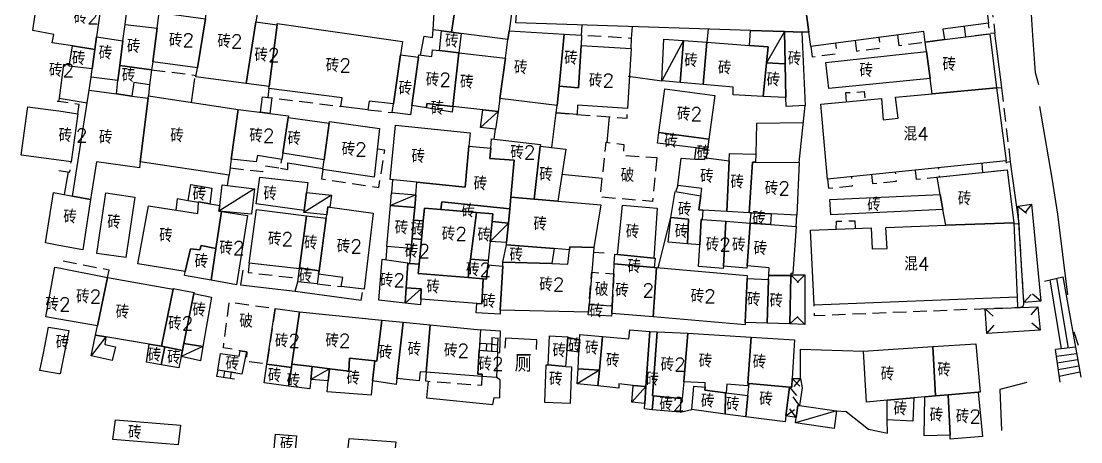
# Model space of a CAD drawing. Header units: millimetres. Extents: x 198 to 1143, y 0 to 936.
# Drawn here: x 203.9 to 360.5, y 496.2 to 558.3 of the extents above; entities that cross this region are included whole.
import ezdxf

# ---------------------------------------------------------------- set-up
doc = ezdxf.new("R2010")
doc.units = ezdxf.units.MM
doc.linetypes.add('X5', pattern=[3, 2, -1])
for name, color, linetype in [('HouseUnrebuilt', 30, 'Continuous'), ('NewDetailedHouse', 170, 'Continuous'), ('OldHouse', 17, 'Continuous'), ('Text', 252, 'Continuous')]:
    doc.layers.add(name, color=color, linetype=linetype)
doc.styles.add('HZ', font='rs.shx', dxfattribs={"width": 0.8, "bigfont": 'hztxt.shx'})
doc.linetypes.add('443', pattern='A,9.4,[169,AAA.SHX,S=1,R=0,X=0,Y=0.15],0.6', length=10)
doc.linetypes.add('444', pattern='A,4.5,[145,AAA.SHX,S=1,R=0,X=0,Y=1],4.5,-0.5,[146,AAA.SHX,S=1,R=0,X=0,Y=0],-0.5', length=10)

msp = doc.modelspace()

# ---------------------------------------------------------------- linework, layer by layer
at = {"layer": 'HouseUnrebuilt', "linetype": 'Continuous', "flags": 128}
for points in [[(340.33, 555.6), (337.52, 555.23), (337.32, 556.77), (320.59, 554.59), (320.32, 556.68), (319.29, 564.51), (319.16, 565.5), (328.07, 566.6), (328.65, 563.62), (330.54, 563.82), (330.26, 566.87), (345.46, 568.75), (346.84, 558), (340.13, 557.13)], [(338.52, 547.57), (348.06, 548.46), (349.45, 537.69), (323.08, 534.99), (322.1, 546.04), (331.07, 546.87), (331.27, 543.76), (333.52, 543.98), (333.11, 547.07)], [(262.07, 530.78), (261.91, 528.91), (261.69, 526.18), (261.57, 524.72), (257.98, 525), (258.48, 531.07)], [(340.53, 528.16), (350.62, 528.53), (351.1, 517.55), (321.08, 516.35), (320.58, 527.43), (329.53, 527.76), (329.69, 524.66), (331.87, 524.75), (331.69, 527.84)], [(261.05, 522.52), (260.81, 518.93), (260.66, 516.67), (256.79, 517.11), (257.27, 523.17), (261.06, 522.62)], [(261.38, 522.5), (262.73, 522.4), (262.61, 521.05), (269.98, 520.43), (272.21, 520.25), (271.98, 516.56), (271.27, 516.61), (262.96, 517.22), (263.05, 518.78), (260.81, 518.93), (261.05, 522.52)], [(260.39, 513.84), (259.44, 505.54), (259.34, 504.64), (255.84, 505.15), (256.16, 508.11), (256.46, 508.07), (257.23, 514.16)], [(264.36, 513.45), (263.79, 506.44), (262.89, 506.51), (262.73, 505.16), (259.44, 505.54), (260.39, 513.84)], [(271.62, 509.7), (271.42, 506.16), (272.06, 506.14), (272.05, 505.83), (263.79, 506.44), (264.36, 513.45), (271.79, 512.71)], [(272.05, 505.83), (272.06, 506.14), (271.42, 506.16), (271.62, 509.7), (274.33, 509.5), (274.15, 505.67)]]:
    msp.add_lwpolyline(points, close=True, dxfattribs=at)
at = {"layer": 'HouseUnrebuilt', "linetype": 'X5', "flags": 128}
msp.add_lwpolyline([(343.25, 557.54), (343.45, 556), (347.04, 556.47), (346.84, 558)], dxfattribs=at)
at = {"layer": 'NewDetailedHouse', "linetype": 'Continuous', "flags": 128}
for points in [[(246.09, 533.01), (245.75, 530.34), (238.67, 531.33), (239.19, 535.29), (246.28, 534.46)], [(246.07, 529.57), (245.06, 521.86), (245.04, 521.72), (237.64, 522.58), (238.7, 530.5)], [(345.33, 503.5), (340.89, 503.11), (339.04, 502.94), (338.64, 510.24), (344.98, 510.64), (345.61, 503.52)], [(341.18, 497.13), (340.89, 503.11), (345.33, 503.5), (345.99, 496.94), (341.21, 496.54)]]:
    msp.add_lwpolyline(points, close=True, dxfattribs=at)
at = {"layer": 'NewDetailedHouse', "linetype": 'X5', "flags": 128}
msp.add_lwpolyline([(237.64, 522.58), (237.45, 521.19), (244.86, 520.33)], dxfattribs=at)
at = {"layer": 'OldHouse', "linetype": 'X5', "flags": 128}
for points in [[(345.46, 568.75), (346.43, 568.87), (347.77, 556.56), (347.04, 556.47)], [(294.05, 554.26), (294.13, 555.76), (286.74, 556.23), (286.65, 554.73)], [(327.14, 555.44), (327.34, 553.91), (330.9, 554.37), (330.7, 555.91)], [(333.41, 556.26), (333.61, 554.72), (337.52, 555.23)], [(320.59, 554.59), (320.79, 553.06), (324.48, 553.54), (324.28, 555.07)], [(223.2, 551.15), (229.79, 550.31)], [(240.52, 548.35), (240.36, 547.06), (251.18, 545.73)], [(350.12, 537.51), (348.82, 548.54)], [(212.31, 544.65), (212.5, 546), (209.47, 546.43), (209.45, 546.43), (209.23, 546.46)], [(212.31, 544.65), (212.5, 546), (209.45, 546.43)], [(325.85, 546.39), (325.78, 547.76), (328.5, 547.91), (328.6, 546.64)], [(255.16, 545.24), (258.73, 544.8)], [(283, 544.76), (293.45, 543.99), (293.53, 545.39)], [(248.49, 536.4), (248.3, 535.01), (256.79, 533.76), (257.65, 539.26), (256.52, 539.42)], [(209.47, 536.25), (211.11, 536.02), (211.31, 537.51)], [(209.47, 536.25), (211.11, 536.02), (211.31, 537.51)], [(234.79, 536.66), (239.66, 536.08), (239.85, 536.99), (242.24, 536.59), (242.43, 537.88)], [(345.86, 537.32), (345.98, 535.97), (349.62, 536.35), (349.45, 537.69)], [(329.58, 535.65), (329.7, 534.31), (333.25, 534.67), (333.13, 536.02)], [(336.04, 536.31), (336.16, 534.97), (339.64, 535.32), (339.52, 536.67)], [(323.08, 534.99), (323.2, 533.64), (326.77, 534.01), (326.65, 535.35)], [(324.36, 527.57), (324.39, 528.75), (327.12, 528.82), (327.14, 527.67)], [(351.16, 515.99), (351.79, 516.11), (352.01, 516.3), (352.08, 516.55), (352.09, 516.74), (351.37, 528.35), (350.63, 528.34)], [(216.7, 520.46), (216.93, 521.53), (209.47, 522.97)], [(216.7, 520.46), (216.93, 521.53), (209.47, 522.97)], [(247.68, 519.5), (251.22, 519.11)], [(351.1, 517.55), (351.16, 515.99), (321.16, 514.78), (321.08, 516.35)], [(263.79, 506.44), (263.68, 505.15), (272, 504.53), (272.05, 505.83)]]:
    msp.add_lwpolyline(points, dxfattribs=at)
at = {"layer": 'OldHouse', "linetype": 'Continuous', "flags": 128}
for points in [[(280.24, 566.37), (282.65, 566.26), (286.1, 566.09), (299.87, 565.44), (303.58, 565.26), (306.28, 565.13), (311.7, 564.87), (314.14, 564.75), (318.11, 564.56), (319.29, 564.51), (320.32, 556.68), (319.29, 556.71), (316.71, 556.79), (311.69, 556.96), (277.03, 558.07), (277.36, 562.71), (277.63, 566.5)], [(206.89, 563.7), (209.47, 563.4), (216.01, 562.64), (215.08, 555.98), (214.82, 554.12), (211.52, 554.65), (209.47, 554.97), (208.52, 555.13), (208.75, 556.33), (205.63, 556.96), (206.64, 563.73)], [(273.77, 563.06), (276.83, 562.76), (276.03, 556.91), (275.85, 555.59), (268.95, 556.5), (267.51, 556.69), (268.19, 561.2), (268.55, 563.57)], [(238.62, 558.21), (237.15, 549.13), (229.76, 550.09), (229.97, 551.43), (231.15, 558.68), (231.38, 560.1), (231.63, 561.62), (239, 560.54)], [(266.33, 561.34), (268.19, 561.2), (267.51, 556.69), (266.04, 556.89), (264.79, 557.05), (265.01, 560.4), (265.82, 561.37)], [(231.15, 558.68), (229.97, 551.43), (223.36, 552.29), (224.03, 557.3), (224.34, 559.58)], [(224.03, 557.3), (223.36, 552.29), (223.2, 551.15), (218.51, 551.75), (218.97, 555.39), (219.28, 557.81)], [(241.73, 557.77), (240.57, 548.68), (237.15, 549.13), (238.62, 558.21)], [(259.97, 553.33), (258.92, 546.08), (255.34, 546.52), (255.16, 545.24), (251.18, 545.73), (251.37, 547.01), (240.52, 548.35), (240.57, 548.68), (241.73, 557.77), (241.76, 557.97), (260.26, 555.33)], [(218.97, 555.39), (218.51, 551.75), (218.23, 549.53), (214.26, 550.06), (214.43, 551.26), (214.82, 554.12), (215.08, 555.98)], [(267.51, 556.69), (268.95, 556.5), (268.62, 553.65), (265.75, 553.97), (266.04, 556.89)], [(284.16, 556.39), (283.4, 548.7), (283.11, 545.87), (274.65, 546.89), (275.47, 552.87), (275.85, 555.59), (276.03, 556.91)], [(286.65, 554.73), (286.29, 548.49), (283.4, 548.7), (284.16, 556.39), (286.74, 556.23)], [(316.71, 556.79), (316.82, 552.01), (314.07, 552.16), (314.31, 554.54), (311.54, 554.74), (311.69, 556.96)], [(319.29, 556.71), (319.76, 545.84), (316.96, 545.73), (316.93, 547.02), (316.82, 552.01), (316.71, 556.79)], [(348.06, 548.46), (338.52, 547.57), (338.23, 549.83), (337.7, 553.84), (337.52, 555.23), (340.33, 555.6), (347.04, 556.47)], [(214.82, 554.12), (214.43, 551.26), (211.04, 551.66), (211.52, 554.65)], [(283.11, 545.87), (283.4, 548.7), (286.29, 548.49), (286.65, 554.73), (294.05, 554.26), (293.53, 545.39), (286.14, 545.93), (286.06, 544.53), (283, 544.76)], [(301.8, 555.47), (301.32, 549.27), (298.59, 549.51), (298.89, 555.68)], [(305.26, 555.21), (304.71, 548.98), (301.32, 549.27), (301.8, 555.47)], [(311.54, 554.74), (314.31, 554.54), (314.07, 552.16), (313.57, 547.2), (309.14, 547.44), (309.14, 548.59), (304.71, 548.98), (305.26, 555.21)], [(262.63, 552.98), (261.66, 545.85), (261.47, 544.46), (258.73, 544.8), (258.92, 546.08), (259.97, 553.33)], [(265.75, 553.97), (268.62, 553.65), (267.69, 545.73), (263.87, 546.14), (263.81, 545.5), (261.66, 545.85), (262.63, 552.98), (262.68, 553.34), (264.59, 553.1), (264.71, 554.09)], [(275.47, 552.87), (274.65, 546.89), (274.39, 544.99), (272.13, 545.24), (267.69, 545.73), (268.62, 553.65)], [(338.23, 549.83), (323.27, 548.35), (322.83, 552.22), (337.7, 553.84)], [(223.2, 551.15), (222.9, 548.92), (220.56, 549.25), (220.3, 547.26), (217.99, 547.57), (218.23, 549.53), (218.51, 551.75)], [(316.82, 552.01), (316.93, 547.02), (313.57, 547.2), (314.07, 552.16)], [(217.99, 547.57), (220.3, 547.26), (222.69, 546.94), (221.5, 537.54), (221.39, 536.66), (215.06, 537.51), (214.19, 531.98), (211.53, 532.47), (213.99, 548.11)], [(305.54, 540.9), (298.15, 541.89), (299.03, 548.3), (306.42, 547.31)], [(236, 545.28), (234.97, 537.94), (234.64, 535.56), (221.5, 537.54), (222.69, 546.94), (222.73, 547.27)], [(209.04, 545.11), (209.47, 545.05), (212.31, 544.65), (211.31, 537.51), (209.47, 537.76), (203.93, 538.54), (204.88, 545.38), (204.93, 545.68)], [(243.38, 544.07), (242.58, 538.82), (242.43, 537.88), (238.85, 538.47), (238.64, 537.51), (234.97, 537.94), (236, 545.28), (243.42, 544.35)], [(267.69, 545.73), (267.6, 544.88), (263.81, 545.5), (263.87, 546.14)], [(274.39, 544.99), (274.03, 542.38), (271.82, 542.62), (272.13, 545.24)], [(249.46, 543.25), (248.7, 537.84), (242.58, 538.82), (243.38, 544.07)], [(248.7, 537.84), (249.46, 543.25), (249.5, 543.5), (256.85, 542.44), (256.08, 535.28), (248.49, 536.4)], [(270.07, 539.84), (269.53, 533.8), (262.38, 534.53), (258.46, 534.93), (259.26, 542.95), (270.25, 541.8)], [(305.54, 540.9), (305.33, 539.4), (303.68, 539.61), (297.93, 540.31), (298.15, 541.89)], [(280.61, 539.85), (279.71, 532.03), (276.28, 532.33), (276.78, 537.76), (273.2, 538.04), (273.32, 539.54), (273.43, 540.93), (280.64, 540.07)], [(273.32, 539.54), (273.2, 538.04), (276.78, 537.76), (276.28, 532.33), (276.12, 530.6), (266.1, 531.61), (265.96, 530.48), (263.5, 530.69), (263.33, 528.81), (261.91, 528.91), (262.07, 530.78), (262.23, 532.67), (262.38, 534.53), (269.53, 533.8), (270.07, 539.84)], [(283.22, 531.73), (279.71, 532.03), (280.61, 539.85), (284.4, 539.4)], [(305.33, 539.4), (305.15, 538.1), (304.92, 538.13), (304.87, 537.86), (303.45, 537.95), (303.68, 539.61)], [(312.43, 537.5), (311.99, 537.5), (311.5, 530.02), (308.17, 530.2), (308.55, 537.67), (308.61, 538.76), (312.47, 538.69)], [(305.15, 538.1), (308.55, 537.67), (308.17, 530.2), (304.66, 530.39), (304.06, 530.42), (304.35, 532.53), (304.5, 533.59), (300.97, 534.05), (301.46, 538.07), (303.45, 537.95), (304.87, 537.86), (304.92, 538.13)], [(312.43, 537.5), (318.88, 537.44), (318.55, 529.64), (314.76, 529.84), (311.78, 530.01), (311.5, 530.02), (311.99, 537.5)], [(350.62, 528.53), (340.53, 528.16), (340.12, 530.48), (339.73, 532.73), (339.28, 535.29), (349.62, 536.35)], [(231.8, 531.34), (230.11, 531.64), (230.11, 531.53), (228.61, 531.78), (229.02, 534.16), (232.11, 533.63)], [(233.15, 530.24), (233.26, 531.08), (233.65, 534.15), (238.41, 533.53), (237.94, 529.81)], [(211.53, 532.47), (214.19, 531.98), (213.02, 524.53), (209.47, 525.18), (207.52, 525.54), (208.69, 533), (209.47, 532.85)], [(220.72, 532.32), (219.38, 523.38), (215.11, 524), (216.45, 532.94)], [(249.52, 530.83), (249.23, 530.87), (249.07, 529.71), (245.71, 530.07), (245.75, 530.34), (246.09, 533.01), (249.78, 532.59)], [(262.23, 532.67), (262.07, 530.78), (258.48, 531.07), (258.64, 532.97)], [(279.71, 532.03), (283.22, 531.73), (289.56, 531.18), (288.54, 524.85), (285.01, 524.98), (284.96, 524.52), (282.69, 524.71), (275.63, 525.28), (275.66, 525.6), (275.93, 528.46), (276.12, 530.6), (276.28, 532.33)], [(304.35, 532.53), (304.06, 530.42), (304.66, 530.39), (304.56, 529.01), (304.38, 529.03), (304.19, 525.29), (302.37, 525.43), (302.54, 529.08), (299.9, 529.32), (300.56, 533.17)], [(340.12, 530.48), (323.56, 529.72), (323.39, 531.99), (339.73, 532.73)], [(231.8, 531.34), (233.26, 531.08), (233.15, 530.24), (233.54, 530.18), (232.71, 524.73), (230.53, 525.17), (230.35, 524.53), (228.97, 524.66), (228.17, 521.31), (221.16, 522.44), (222.73, 531.02), (230.01, 529.88), (230.11, 531.53), (230.11, 531.64)], [(249.52, 530.83), (255.95, 529.95), (254.63, 518.73), (251.22, 519.11), (251.46, 520.43), (247.87, 520.91), (247.94, 521.43), (249, 529.2), (249.07, 529.71), (249.23, 530.87)], [(276.12, 530.6), (275.93, 528.46), (273.51, 528.73), (273.62, 529.83), (271.21, 530.04), (265.96, 530.48), (266.1, 531.61)], [(297.42, 523.32), (292.03, 523.86), (292.78, 531.14), (297.88, 530.67)], [(231.99, 520.03), (232.71, 524.73), (233.54, 530.18), (237.37, 529.6), (235.73, 519.34)], [(249, 529.2), (247.94, 521.43), (245.06, 521.86), (246.07, 529.57)], [(265.96, 530.48), (271.21, 530.04), (270.32, 523.13), (269.98, 520.43), (262.61, 521.05), (262.73, 522.4), (263.07, 526.08), (263.33, 528.81), (263.5, 530.69)], [(273.51, 528.73), (273.21, 525.78), (272.93, 522.94), (270.32, 523.13), (271.21, 530.04), (273.62, 529.83)], [(302.37, 525.43), (299.53, 525.65), (299.9, 529.32), (302.54, 529.08)], [(314.76, 529.84), (314.64, 528.25), (311.66, 528.48), (311.78, 530.01)], [(263.33, 528.81), (263.07, 526.08), (261.69, 526.18), (261.91, 528.91)], [(275.93, 528.46), (275.66, 525.6), (273.21, 525.78), (273.51, 528.73)], [(304.56, 529.01), (308.07, 528.75), (307.69, 522.12), (307.67, 521.75), (304.02, 522.06), (304.19, 525.29), (304.38, 529.03)], [(311.66, 528.48), (311.19, 522.16), (311.16, 521.83), (307.69, 522.12), (308.07, 528.75)], [(314.64, 528.25), (318.42, 527.97), (317.93, 521.03), (317.67, 521.03), (317.66, 520.85), (317.66, 520.72), (314.39, 520.72), (314.43, 521.88), (311.19, 522.16), (311.66, 528.48)], [(263.07, 526.08), (262.73, 522.4), (261.38, 522.5), (261.57, 524.72), (261.69, 526.18)], [(232.71, 524.73), (231.99, 520.03), (228.04, 520.75), (228.17, 521.31), (228.97, 524.66), (230.35, 524.53), (230.53, 525.17)], [(288.54, 524.85), (288.24, 521.22), (287.83, 516.45), (287.73, 515.3), (274.72, 515.63), (275.09, 522.13), (275.12, 522.71), (282.32, 522.5), (284.7, 522.42), (284.96, 524.52), (285.01, 524.98)], [(282.69, 524.71), (282.32, 522.5), (275.12, 522.71), (275.63, 525.28)], [(272.93, 522.94), (272.87, 522.32), (272.66, 520.21), (272.21, 520.25), (269.98, 520.43), (270.32, 523.13)], [(292.03, 523.86), (297.42, 523.32), (297.58, 523.3), (297.48, 521.94), (291.56, 522.46), (291.64, 523.9)], [(216.7, 520.46), (215.21, 513.31), (209.47, 514.28), (207.57, 514.61), (208.92, 521.96), (209.47, 521.85)], [(247.94, 521.43), (247.87, 520.91), (247.68, 519.5), (244.8, 519.82), (245.04, 521.72), (245.06, 521.86)], [(275.09, 522.13), (274.72, 515.63), (274.69, 515.03), (271.17, 515.24), (271.27, 516.61), (271.98, 516.56), (272.21, 520.25), (272.66, 520.21), (272.87, 522.32)], [(297.48, 521.94), (297.82, 521.91), (297.32, 514.62), (291.19, 515.14), (291.24, 516.24), (291.49, 520.98), (291.56, 522.46)], [(311.18, 520.28), (310.91, 513.79), (310.89, 513.47), (297.32, 514.62), (297.82, 521.91), (311.19, 520.74)], [(226.38, 518.72), (224.68, 510.28), (222.85, 510.59), (216.43, 511.68), (214.92, 511.94), (215.21, 513.31), (216.7, 520.46)], [(314.37, 520.13), (314.15, 513.69), (310.91, 513.79), (311.18, 520.28)], [(317.66, 520.7), (317.49, 513.57), (314.15, 513.69), (314.37, 520.13), (314.39, 520.72), (317.66, 520.72)], [(229.45, 518.07), (227.97, 510.71), (227.76, 509.67), (225.16, 510.19), (224.68, 510.28), (226.38, 518.72), (226.4, 518.83), (229.48, 518.22)], [(262.96, 517.22), (262.91, 516.41), (260.66, 516.67), (260.81, 518.93), (263.05, 518.78)], [(230.77, 510.25), (227.97, 510.71), (229.45, 518.07), (232.03, 517.55)], [(245.07, 515.37), (243.92, 507.63), (243.85, 507.15), (240.25, 507.64), (241.46, 515.87)], [(257.23, 514.16), (256.46, 508.07), (256.16, 508.11), (252.43, 508.53), (252.32, 506.62), (249.49, 506.96), (246.93, 507.27), (243.92, 507.63), (245.07, 515.37)], [(291.24, 516.24), (291.19, 515.14), (291.17, 514.75), (287.7, 514.94), (287.73, 515.3), (287.83, 516.45)], [(207.21, 509.25), (207.97, 513.12), (209.47, 512.87), (210.96, 512.61), (209.7, 506.19), (209.47, 506.23), (206.71, 506.7)], [(289.83, 511.71), (289.36, 506.74), (286.21, 506.96), (286.33, 509.4), (286.43, 511.29), (286.47, 512.02)], [(296.84, 512.48), (296.25, 504.31), (294.35, 504.5), (292.22, 504.71), (292.22, 504.11), (289.14, 504.42), (289.36, 506.74), (289.83, 511.71), (293.73, 511.36), (293.86, 512.7)], [(297.92, 512.42), (297.21, 502.97), (297.37, 502.95), (297.17, 500.91), (296.01, 501.02), (296.07, 501.83), (296.25, 504.31), (296.84, 512.48)], [(302.43, 512.2), (301.82, 505.03), (301.61, 502.55), (301.4, 502.57), (297.37, 502.95), (297.21, 502.97), (297.92, 512.42)], [(311.78, 511.63), (311.3, 504.82), (311.27, 504.42), (308.21, 504.7), (308.08, 503.41), (308.02, 503.41), (304.96, 503.8), (304.97, 504.22), (304.98, 504.9), (301.82, 505.03), (302.43, 512.2)], [(216.43, 511.68), (216.27, 510.55), (217.87, 510.19), (217.39, 508.19), (214.28, 508.89), (214.92, 511.94)], [(224.68, 510.28), (225.16, 510.19), (224.6, 507.56), (222.43, 507.94), (222.85, 510.59)], [(230.77, 510.25), (230.42, 508.15), (227.58, 508.76), (227.76, 509.67), (227.97, 510.71)], [(284.71, 511.61), (284.56, 509.65), (284.37, 507.3), (281.8, 507.52), (281.98, 511.81), (284.72, 511.66)], [(286.43, 511.29), (286.33, 509.4), (284.56, 509.65), (284.71, 511.61)], [(317.85, 505.52), (317.78, 504.22), (317.47, 504.25), (311.49, 504.8), (311.3, 504.82), (311.78, 511.63), (318.18, 511.24)], [(227.76, 509.67), (227.58, 508.76), (227.24, 507.1), (224.6, 507.56), (225.16, 510.19)], [(237.2, 509.46), (236.52, 506.18), (233, 506.77), (233.39, 509.19), (236.12, 508.8), (236.29, 509.62)], [(339.04, 502.94), (337.43, 502.8), (335.84, 502.66), (331.86, 502.31), (328.85, 502.04), (328.37, 509.58), (338.64, 510.24)], [(243.85, 507.15), (243.45, 504.39), (239.84, 504.89), (240.25, 507.64)], [(246.93, 507.27), (246.73, 505.35), (246.59, 503.97), (243.45, 504.39), (243.85, 507.15), (243.92, 507.63)], [(249.49, 506.96), (249.29, 505.17), (246.73, 505.35), (246.93, 507.27)], [(256.16, 508.11), (255.84, 505.15), (255.62, 503.03), (249.12, 503.53), (249.29, 505.17), (249.49, 506.96), (252.32, 506.62), (252.43, 508.53)], [(281.8, 507.52), (284.37, 507.3), (285.26, 507.22), (285.06, 501.82), (281.28, 501.98), (281.49, 507.55)], [(289.36, 506.74), (289.14, 504.42), (286.09, 504.72), (286.21, 506.96)], [(296.25, 504.31), (296.07, 501.83), (294.17, 502.02), (294.35, 504.5)], [(304.97, 504.22), (304.96, 503.8), (308.02, 503.41), (307.93, 500.24), (303, 500.92), (303.33, 504.37)], [(317.47, 504.25), (316.91, 499.98), (316.8, 499.13), (310.99, 499.86), (311.31, 503), (311.49, 504.8)], [(301.4, 502.57), (301.28, 500.52), (297.17, 500.91), (297.37, 502.95)], [(308.08, 503.41), (311.31, 503), (310.99, 499.86), (307.93, 500.24), (308.02, 503.41)], [(331.86, 502.31), (335.84, 502.66), (335.7, 499.21), (331.89, 499.4)], [(341.18, 497.13), (337.34, 497.06), (337.43, 502.8), (339.04, 502.94), (340.89, 503.11)], [(318.94, 501.51), (324.4, 500.74), (324.05, 498.14), (318.33, 498.95), (318.44, 499.74), (318.68, 501.55)], [(227.49, 498.62), (227.11, 495.72), (217.48, 496.5), (217.86, 499.39)], [(244.59, 497.03), (244.35, 494.33), (241.27, 494.6), (241.51, 497.31)], [(259.28, 496.18), (258.95, 492.93), (252.07, 493.39), (252.4, 496.65)]]:
    msp.add_lwpolyline(points, close=True, dxfattribs=at)
at = {"layer": 'OldHouse', "linetype": '443', "flags": 128}
for points in [[(219.28, 557.81), (220.1, 564.27)], [(354.27, 548.93), (353.81, 550.67), (353.41, 556.21), (352.95, 563.36)], [(286.74, 556.23), (286.83, 557.76)], [(294.13, 555.76), (294.24, 557.52)], [(262.92, 553.27), (263.47, 556.11), (264.71, 555.92), (264.79, 557.05)], [(305.43, 557.16), (305.26, 555.21)], [(211.06, 551.8), (210.17, 551.92), (209.47, 546.59)], [(211.06, 551.8), (210.17, 551.92), (209.52, 546.95)], [(213.99, 548.11), (214.26, 550.06)], [(229.12, 546.31), (229.58, 549.86)], [(293.61, 550.2), (298.59, 549.51)], [(222.9, 548.92), (222.73, 547.27)], [(209.52, 546.95), (213.69, 546.25)], [(318.88, 537.44), (319.76, 545.84)], [(358.58, 517.87), (357.09, 529.82), (356.28, 535.1), (354.43, 545.7)], [(282.35, 539.64), (283, 544.76)], [(290.53, 540.4), (290.87, 544.18)], [(319.41, 543.29), (312.59, 543.18), (312.47, 538.69)], [(273.83, 540.88), (274.03, 542.38)], [(210.34, 532.69), (210.92, 536.05)], [(234.43, 534.05), (234.64, 535.56)], [(289.79, 535.05), (283.83, 535.68)], [(258.8, 534.89), (258.64, 532.97)], [(300.97, 534.05), (300.67, 533.19)], [(228.61, 531.78), (227, 532.05), (226.76, 530.39)], [(298.05, 521.87), (299.9, 529.32)], [(318.42, 527.97), (318.55, 529.64)], [(257.98, 525), (257.82, 523.09)], [(290.07, 524.05), (288.49, 524.14)], [(236.66, 521.54), (236.33, 519.34), (244.4, 518.4), (244.8, 519.82)], [(244.4, 518.4), (254.15, 517.08), (254.35, 518.24)], [(274.32, 509.38), (274.66, 509.33), (274.77, 512.52), (271.79, 512.71)], [(359.44, 512.43), (360.08, 510.45)], [(280.09, 509.78), (280.11, 511.24), (275.49, 511.5), (275.37, 509.98)], [(319.1, 505.54), (319.1, 509.85), (328.37, 509.58)], [(352.52, 504.94), (348.51, 503.88), (348.79, 497.81)], [(301.28, 500.52), (303, 500.92)], [(324.4, 500.74), (325.84, 500.66), (329.11, 498.04), (331.93, 497.45), (331.89, 499.4)]]:
    msp.add_lwpolyline(points, dxfattribs=at)
at = {"layer": 'OldHouse'}
for points in [[(316.71, 556.79), (314.07, 552.16)], [(348.06, 548.46), (348.82, 548.54), (347.77, 556.56)], [(301.8, 555.47), (298.59, 549.51)], [(239.58, 547.16), (240.99, 546.98), (240.68, 544.69), (239.3, 544.86), (239.58, 547.16)], [(274.39, 544.99), (271.82, 542.62)], [(242.24, 536.59), (243.33, 536.41), (243.35, 537.38), (248.52, 536.55)], [(351.37, 528.35), (350.12, 537.51), (349.48, 537.43)], [(238.41, 533.53), (233.15, 530.24)], [(249.78, 532.59), (245.71, 530.07)], [(262.23, 532.67), (258.48, 531.07)], [(275.93, 528.46), (273.21, 525.78)], [(263.05, 518.78), (260.66, 516.67)], [(216.43, 511.68), (214.28, 508.89)], [(230.77, 510.25), (227.58, 508.76)], [(249.49, 506.96), (246.73, 505.35)], [(289.36, 506.74), (286.09, 504.72)], [(296.25, 504.31), (294.17, 502.02)], [(324.4, 500.74), (318.33, 498.95)]]:
    msp.add_lwpolyline(points, dxfattribs=at)
at = {"layer": 'OldHouse', "linetype": 'X5', "flags": 128}
for points in [[(297.83, 538.16), (297.21, 531.69), (289.51, 532.31), (290.35, 540.43), (292.96, 540.1), (292.9, 538.47)], [(291.49, 520.98), (291.24, 516.24), (287.83, 516.45), (288.24, 521.22)], [(241.46, 515.87), (240.25, 507.64), (237.23, 508.05), (237.32, 509.43), (237.2, 509.46), (236.29, 509.62), (233.8, 510.07), (234.7, 516.81)]]:
    msp.add_lwpolyline(points, close=True, dxfattribs=at)
at = {"layer": 'OldHouse', "linetype": 'Continuous', "flags": 128}
for points in [[(354.57, 516.94), (352.09, 516.74), (351.21, 530.97), (353.23, 531.26), (354.57, 516.94)], [(351.21, 530.97), (352.45, 529.96)], [(353.23, 531.26), (352.24, 530)], [(317.66, 520.7), (317.66, 520.72), (317.66, 520.85), (319.74, 520.85), (319.71, 513.5), (317.52, 513.57), (317.66, 520.7)], [(317.66, 520.85), (318.78, 519.71)], [(319.74, 520.85), (318.6, 519.72)], [(355.15, 519.9), (357.86, 520.53)], [(355.91, 520.08), (357.57, 509.9)], [(356.88, 520.3), (358.64, 510.02)], [(357.86, 520.53), (359.7, 510.14)], [(352.09, 516.74), (353.14, 517.95)], [(354.57, 516.94), (353.35, 517.97)], [(354.48, 512.67), (346.63, 512.18), (346.34, 515.79), (354.15, 516.11), (354.48, 512.67)], [(346.34, 515.79), (347.54, 514.73)], [(354.15, 516.11), (353.1, 514.9)], [(317.52, 513.57), (318.68, 514.68)], [(319.71, 513.5), (318.6, 514.65)], [(354.48, 512.67), (353.27, 513.71)], [(346.63, 512.18), (347.68, 513.39)], [(271.68, 510.71), (271.62, 509.7)], [(273.45, 510.57), (271.68, 510.71)], [(272.67, 510.63), (272.62, 509.63)], [(273.49, 511.59), (273.4, 509.57)], [(273.45, 510.57), (274.37, 510.5)], [(273.49, 511.57), (274.42, 511.5)], [(274.33, 509.5), (274.42, 511.52)], [(271.62, 509.7), (273.4, 509.57)], [(273.4, 509.57), (274.33, 509.5)], [(359.7, 510.14), (356.74, 509.8)], [(357.43, 504.99), (356.74, 509.8)], [(356.88, 508.81), (359.87, 509.23)], [(359.7, 510.14), (360.49, 505.71)], [(357.02, 507.82), (360.03, 508.32)], [(357.17, 506.83), (360.19, 507.41)], [(233, 506.77), (232.8, 505.84)], [(232.8, 505.84), (235.43, 505.49)], [(235.61, 506.33), (233, 506.77)], [(233.98, 506.61), (233.8, 505.71)], [(234.97, 506.44), (234.79, 505.57)], [(357.31, 505.84), (360.35, 506.49)], [(318.94, 501.51), (318.68, 501.55), (318.44, 499.74), (316.91, 499.98), (317.47, 504.25), (317.78, 504.22), (317.85, 505.52), (319.1, 505.54), (319.3, 504.15), (318.94, 501.51)], [(317.47, 504.25), (318.47, 503)], [(317.85, 505.52), (318.96, 504.36)], [(319.1, 505.54), (318.07, 504.32)], [(318.94, 501.51), (317.98, 502.79)], [(318.44, 499.74), (317.48, 501.02)], [(316.91, 499.98), (318.19, 500.94)]]:
    msp.add_lwpolyline(points, dxfattribs=at)
at = {"layer": 'OldHouse', "linetype": '444', "flags": 128}
msp.add_lwpolyline([(264.04, 505.12), (263.83, 502.66), (273.6, 501.69), (273.8, 502.73), (274.64, 502.68), (274.68, 505.3), (274.15, 505.67)], dxfattribs=at)

# ---------------------------------------------------------------- texts
at = {"layer": 'Text', "style": 'HZ'}
for s, height, p in [('砖2', 2, (211.69, 557.91)), ('砖', 2, (219.55, 553.62)), ('砖2', 2, (225.76, 554.51)), ('砖2', 2, (232.92, 554.35)), ('砖', 2, (266.56, 554.41)), ('砖', 2, (215.39, 552.62)), ('砖2', 2, (238.4, 552.33)), ('砖', 2, (211.43, 551.82)), ('砖2', 2, (248.94, 550.78)), ('砖', 2, (276.75, 550.47)), ('砖', 2, (284.17, 551.87)), ('砖', 2, (301.9, 551.51)), ('砖', 2, (317.2, 551.79)), ('砖', 2, (340.05, 550.94)), ('砖2', 2, (208.04, 550.08)), ('砖', 2, (218.8, 549.3)), ('砖', 2, (306.88, 550.43)), ('砖', 2, (327.79, 550.06)), ('砖', 2, (259.69, 547.42)), ('砖2', 2, (263.72, 548.68)), ('砖', 2, (268.78, 548.33)), ('砖2', 2, (287.82, 548.55)), ('砖', 2, (314.06, 548.68)), ('砖', 2, (264.44, 544.46)), ('砖2', 2, (300.83, 543.6)), ('砖', 2, (209.46, 540.44)), ('2', 2, (212.02, 540.46)), ('砖', 2, (215.42, 540.18)), ('砖', 2, (225.95, 540.42)), ('砖2', 2, (237.64, 540.39)), ('砖', 2, (243.28, 539.99)), ('砖', 2, (298.94, 539.63)), ('混4', 2, (334.31, 540.67)), ('砖2', 2, (251.28, 538.39)), ('砖2', 2, (276.2, 537.93)), ('砖', 2, (261.6, 537.36)), ('砖', 2, (303.73, 537.88)), ('砖', 2, (270.78, 533.31)), ('砖', 2, (280.48, 534.68)), ('破', 2, (292.51, 534.56)), ('砖', 2, (304.25, 534.42)), ('砖', 2, (308.73, 533.56)), ('砖', 2, (229.26, 531.78)), ('砖', 2, (239.73, 531.85)), ('砖2', 2, (313.8, 532.63)), ('砖', 2, (328.93, 530.23)), ('砖', 2, (342.32, 531.11)), ('砖', 2, (268.96, 529.3)), ('砖', 2, (300.97, 529.53)), ('砖', 2, (210.16, 528.41)), ('砖', 2, (216.65, 527.64)), ('砖', 2, (279.62, 527.35)), ('砖', 2, (311.94, 528.2)), ('砖', 2, (224.32, 525.67)), ('砖', 2, (259.13, 526.8)), ('砖', 2, (261.47, 526.53)), ('砖2', 2, (266.08, 525.89)), ('砖', 2, (271.34, 525.75)), ('砖', 2, (293.27, 526.23)), ('砖', 2, (300.5, 526.27)), ('砖2', 2, (240.4, 525.12)), ('砖', 2, (245.73, 524.57)), ('砖2', 2, (250.56, 524.05)), ('砖2', 2, (305.08, 524.32)), ('砖', 2, (308.96, 524.27)), ('砖2', 2, (233.21, 523.8)), ('砖2', 2, (260.61, 523.35)), ('砖', 2, (276.08, 522.8)), ('砖', 2, (312.14, 523.76)), ('砖', 2, (229.55, 521.84)), ('砖', 2, (293.52, 521.09)), ('混4', 2, (334.41, 521.45)), ('砖', 2, (244.95, 519.73)), ('砖2', 2, (269.66, 520.61)), ('砖2', 2, (256.92, 519.05)), ('砖', 2, (263.8, 518.07)), ('砖2', 2, (280.48, 518.41)), ('破', 2, (288.7, 517.7)), ('砖2', 2, (212.05, 516.63)), ('砖', 2, (291.7, 517.55)), ('2', 2, (295.72, 517.55)), ('砖2', 2, (302.85, 516.68)), ('砖', 2, (311.17, 516.21)), ('砖2', 2, (207.52, 515.49)), ('砖', 2, (229.22, 514.65)), ('砖', 2, (272.05, 515.94)), ('砖', 2, (287.89, 514.51)), ('砖', 2, (314.5, 516.01)), ('砖', 2, (217.89, 514.35)), ('破', 2, (236.16, 513.02)), ('砖2', 2, (225.64, 512.66)), ('砖', 2, (209.04, 509.87)), ('砖2', 2, (241.42, 510.09)), ('砖2', 2, (248.87, 510.11)), ('砖', 2, (256.79, 508.39)), ('砖', 2, (261.04, 508.85)), ('砖2', 2, (266.4, 508.64)), ('砖', 2, (282.43, 508.66)), ('砖', 2, (284.73, 509.4)), ('砖', 2, (287.25, 509.04)), ('砖', 2, (222.64, 507.99)), ('砖', 2, (225.5, 507.67)), ('砖', 2, (234.14, 506.72)), ('砖2', 2, (271.5, 506.68)), ('厕', 2.5, (276.84, 506.5)), ('砖', 2, (290.34, 507.2)), ('砖', 2, (304.05, 507.12)), ('砖', 2, (312.01, 506.97)), ('砖2', 2, (298.41, 506.58)), ('砖', 2, (330.93, 505.2)), ('砖', 2, (339.29, 505.81)), ('砖', 2, (240.39, 504.98)), ('砖', 2, (243.15, 504.23)), ('砖', 2, (251.99, 504.59)), ('砖', 2, (281.94, 504.44)), ('砖', 2, (296.17, 504.46)), ('砖2', 2, (298.22, 500.76)), ('砖', 2, (304.36, 501.2)), ('砖', 2, (308.08, 500.72)), ('砖', 2, (312.98, 501.5)), ('砖', 2, (332.83, 500.07)), ('砖', 2, (338.15, 499.13)), ('砖2', 2, (342.02, 498.91)), ('砖', 2, (219.72, 496.56)), ('砖', 2, (242.16, 494.82))]:
    msp.add_text(s, height=height, dxfattribs=at).set_placement(p)

doc.saveas('drawing.dxf')
